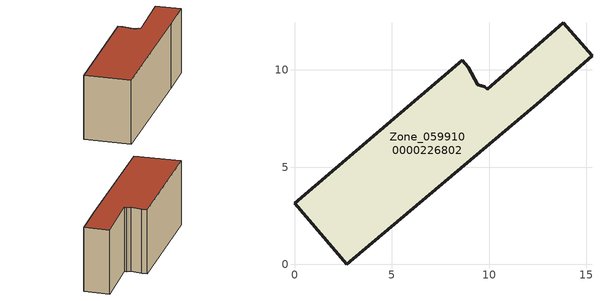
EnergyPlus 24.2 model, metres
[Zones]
Zone_0599100000226802
 floor ground (C_G): 9.91,8.99 13.82,12.44 15.29,10.72 12.64,8.39 2.69,0 0,3.14 8.62,10.5 8.93,10.14 9.43,9.24 9.79,9.14 z0
 wall outside (C_F): 2.69,0 12.64,8.39 15.29,10.72 13.82,12.44 9.91,8.99 9.79,9.14 9.43,9.24 8.93,10.14 8.62,10.5 0,3.14 2.69,0 z0:5.86
 roof outside (C_R): 13.82,12.44 9.91,8.99 9.79,9.14 9.43,9.24 8.93,10.14 8.62,10.5 0,3.14 2.69,0 12.64,8.39 15.29,10.72 z5.86
[BUILDING]
Pand.0599100000226802: North Axis=0; Terrain=City; Loads Convergence Tolerance Value=0.04; Temperature Convergence Tolerance Value=0.4; Solar Distribution=FullExterior; Maximum Number of Warmup Days=25; Minimum Number of Warmup Days=1
[Site:Location]
Rotterdam.The.Hague.AP_ZH_NLD Design_Conditions: Latitude=51.96; Longitude=4.45; Time Zone=1; Elevation=-4.5
[SITE:GROUNDTEMPERATURE:BUILDINGSURFACE]
18, 18, 18, 18, 18, 18, 18, 18, 18, 18, 18, 18
[MATERIAL] Thermal Absorptance=0.9; Solar Absorptance=0.7; Visible Absorptance=0.7
Name | Roughness | Thickness | Conductivity | Density | Specific Heat
G.TI.1946 | MediumSmooth | 0.15 | 1 | 540 | 1210
F.TI.1946 | Rough | 0.3 | 0.857143 | 1920 | 840
R.TI.1946 | MediumRough | 0.2 | 0.1 | 1500 | 1000
[CONSTRUCTION]
C_G: G.TI.1946
C_F: F.TI.1946
C_R: R.TI.1946
[ZONE]
Zone_0599100000226802: Type=1; Multiplier=1; Ceiling Height=Autocalculate; Volume=Autocalculate; Floor Area=autocalculate; Part of Total Floor Area=Yes
[ZONEINFILTRATION:DESIGNFLOWRATE]
Infil_Zone_0599100000226802: Zone or ZoneList or Space or SpaceList=Zone_0599100000226802; Schedule=AlwaysOn; Design Flow Rate Calculation Method=Flow/Area; Flow Rate per Floor Area=0.003; Constant Term Coefficient=1; Temperature Term Coefficient=0; Velocity Term Coefficient=0; Velocity Squared Term Coefficient=0
[HVACTEMPLATE:ZONE:IDEALLOADSAIRSYSTEM]
Zone_0599100000226802: Maximum Heating Supply Air Temperature=50; Minimum Cooling Supply Air Temperature=13; Maximum Heating Supply Air Humidity Ratio=0.0156; Minimum Cooling Supply Air Humidity Ratio=0.0077; Heating Limit=NoLimit; Cooling Limit=NoLimit; Dehumidification Control Type=ConstantSensibleHeatRatio; Cooling Sensible Heat Ratio=0.7; Dehumidification Setpoint=60; Humidification Control Type=None; Humidification Setpoint=30; Outdoor Air Method=None; Outdoor Air Flow Rate per Person=0.00944; Outdoor Air Flow Rate per Zone Floor Area=0; Outdoor Air Flow Rate per Zone=0; Demand Controlled Ventilation Type=None; Outdoor Air Economizer Type=NoEconomizer; Heat Recovery Type=None; Sensible Heat Recovery Effectiveness=0.7; Latent Heat Recovery Effectiveness=0.65
[ZONECONTROL:THERMOSTAT]
ThermostatControl_Zone_0599100000226802: Zone or ZoneList=Zone_0599100000226802; Control Type Schedule=DualSetpointControlType; Control 1=Thermostat_Zone_0599100000226802; Temperature Difference Between Cutout And Setpoint=0
[THERMOSTATSETPOINT:DUALSETPOINT]
Thermostat_Zone_0599100000226802: Heating Setpoint Temperature Schedule=HeatingSetpoint_Zone_0599100000226802; Cooling Setpoint Temperature Schedule=CoolingSetpoint_Zone_0599100000226802
[SCHEDULE:COMPACT]
HeatingSetpoint_Zone_0599100000226802: Through: 12/31, For: AllDays, Until: 24:00, 21
CoolingSetpoint_Zone_0599100000226802: Through: 12/31, For: AllDays, Until: 24:00, 24
DualSetpointControlType: Through: 12/31, For: AllDays, Until: 24:00, 4
AlwaysOn: Through: 12/31, For: AllDays, Until: 24:00, 1
